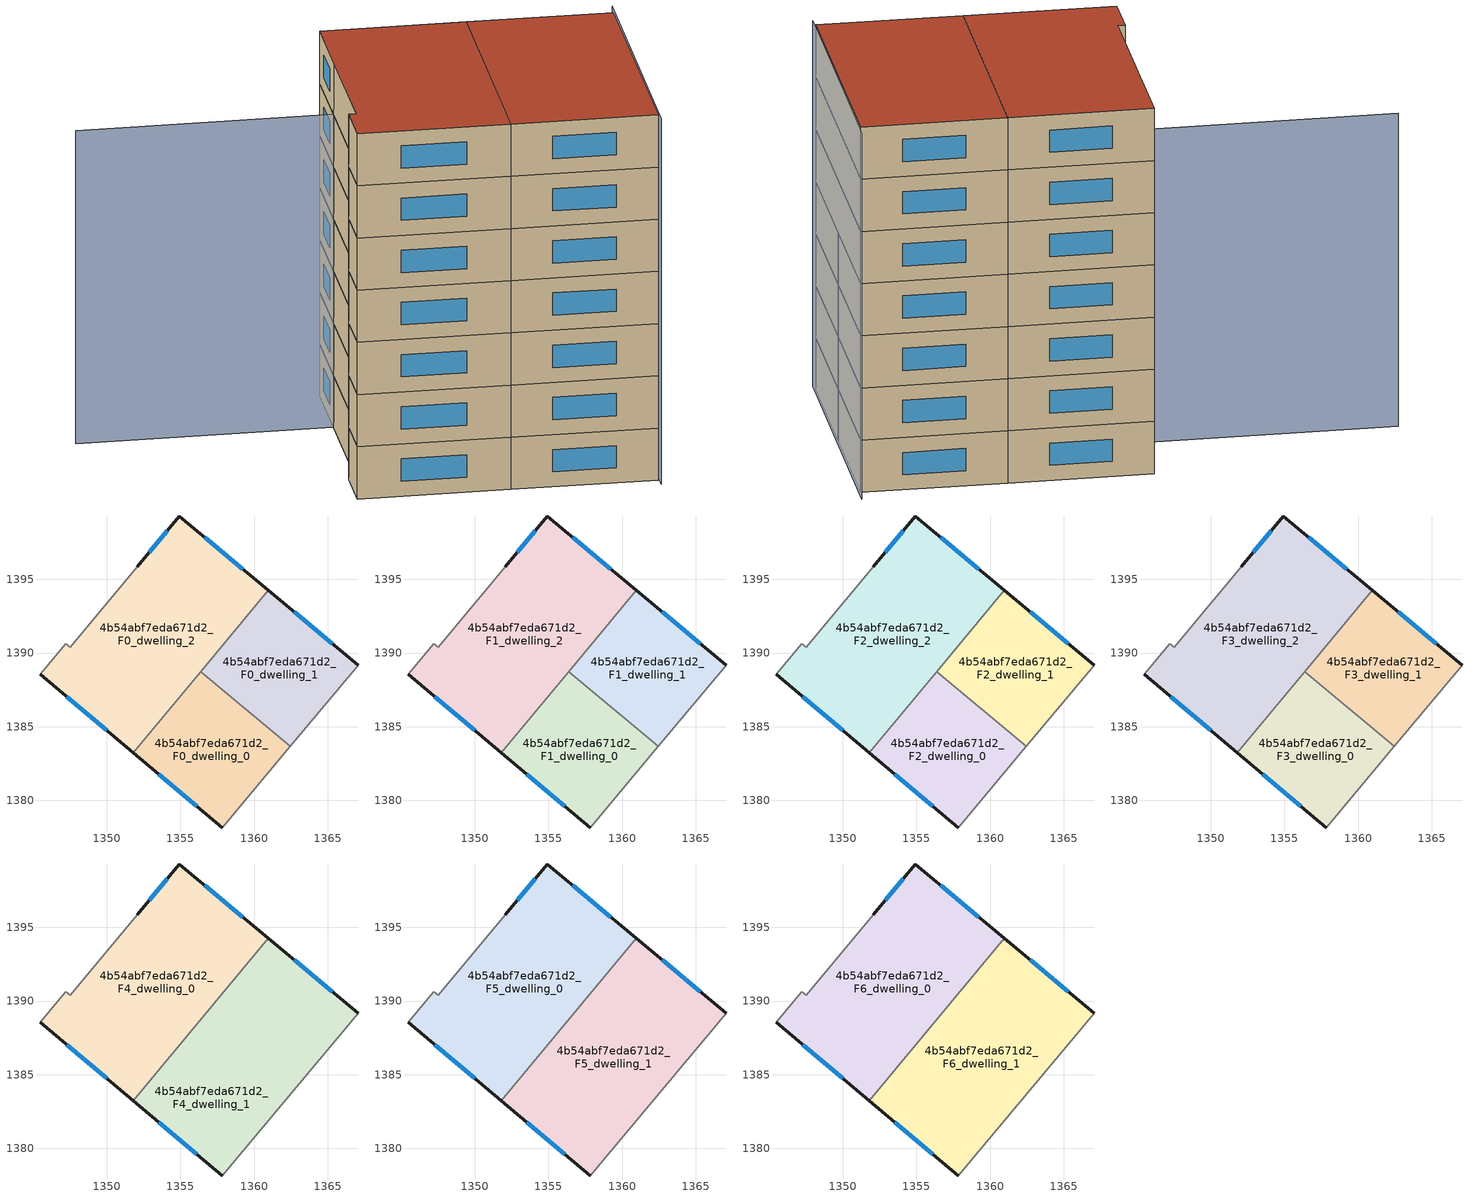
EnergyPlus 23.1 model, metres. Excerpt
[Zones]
4b54abf7eda671d2_F0_dwelling_0
 floor ground (EU_floor_Construction): 1362.46,1383.65 1357.85,1378.12 1351.78,1383.22 1356.37,1388.73 z0
 wall outside (EU_wall_Construction): 1351.78,1383.22 1357.85,1378.12 z0:3
 wall adiabatic (EU_wall_Construction): 1357.85,1378.12 1362.46,1383.65 z0:3
 wall to 4b54abf7eda671d2_F0_dwelling_1 (EU_wall_Construction): 1362.46,1383.65 1356.37,1388.73 z0:3
 wall to 4b54abf7eda671d2_F0_dwelling_2 (EU_wall_Construction): 1356.37,1388.73 1351.78,1383.22 z0:3
 window (EU_Window_Construction): 1353.52,1381.76 1356.12,1379.57 z0.86:2.14
4b54abf7eda671d2_F0_dwelling_1
 floor ground (EU_floor_Construction): 1367.06,1389.18 1362.46,1383.65 1356.37,1388.73 1360.98,1394.25 z0
 wall outside (EU_wall_Construction): 1367.06,1389.18 1360.98,1394.25 z0:3
 wall adiabatic (EU_wall_Construction): 1362.46,1383.65 1367.06,1389.18 z0:3
 wall to 4b54abf7eda671d2_F0_dwelling_2 (EU_wall_Construction): 1360.98,1394.25 1356.37,1388.73 z0:3
 window (EU_Window_Construction): 1365.32,1390.63 1362.71,1392.8 z0.86:2.14
4b54abf7eda671d2_F0_dwelling_2
 floor ground (EU_floor_Construction): 1360.98,1394.25 1351.78,1383.22 1345.46,1388.54 1347.2,1390.64 1347.51,1390.38 1352.08,1395.87 1354.91,1399.3 z0
 wall outside (EU_wall_Construction): 1360.98,1394.25 1354.91,1399.3 1352.08,1395.87 / 1345.46,1388.54 1351.78,1383.22 z0:3
 wall adiabatic (EU_wall_Construction): 1352.08,1395.87 1347.51,1390.38 1347.2,1390.64 1345.46,1388.54 z0:3
 window (EU_Window_Construction): 1354.1,1398.32 1352.89,1396.85 / 1359.24,1395.69 1356.65,1397.86 / 1347.26,1387.02 1349.97,1384.74 z0.86:2.14
4b54abf7eda671d2_F1_dwelling_0
 floor to 4b54abf7eda671d2_F0_dwelling_0 (EU_floor_Construction): 1362.46,1383.65 1357.85,1378.12 1351.78,1383.22 1356.37,1388.73 z3
 wall outside (EU_wall_Construction): 1351.78,1383.22 1357.85,1378.12 z3:6
 wall adiabatic (EU_wall_Construction): 1357.85,1378.12 1362.46,1383.65 z3:6
 wall to 4b54abf7eda671d2_F1_dwelling_1 (EU_wall_Construction): 1362.46,1383.65 1356.37,1388.73 z3:6
 wall to 4b54abf7eda671d2_F1_dwelling_2 (EU_wall_Construction): 1356.37,1388.73 1351.78,1383.22 z3:6
 window (EU_Window_Construction): 1353.52,1381.76 1356.12,1379.57 z3.86:5.14
4b54abf7eda671d2_F1_dwelling_1
 floor to 4b54abf7eda671d2_F0_dwelling_1 (EU_floor_Construction): 1367.06,1389.18 1362.46,1383.65 1356.37,1388.73 1360.98,1394.25 z3
 wall outside (EU_wall_Construction): 1367.06,1389.18 1360.98,1394.25 z3:6
 wall adiabatic (EU_wall_Construction): 1362.46,1383.65 1367.06,1389.18 z3:6
 wall to 4b54abf7eda671d2_F1_dwelling_2 (EU_wall_Construction): 1360.98,1394.25 1356.37,1388.73 z3:6
 window (EU_Window_Construction): 1365.32,1390.63 1362.71,1392.8 z3.86:5.14
4b54abf7eda671d2_F1_dwelling_2
 floor to 4b54abf7eda671d2_F0_dwelling_2 (EU_floor_Construction): 1360.98,1394.25 1351.78,1383.22 1345.46,1388.54 1347.2,1390.64 1347.51,1390.38 1352.08,1395.87 1354.91,1399.3 z3
 wall outside (EU_wall_Construction): 1360.98,1394.25 1354.91,1399.3 1352.08,1395.87 / 1345.46,1388.54 1351.78,1383.22 z3:6
 wall adiabatic (EU_wall_Construction): 1352.08,1395.87 1347.51,1390.38 1347.2,1390.64 1345.46,1388.54 z3:6
 window (EU_Window_Construction): 1354.1,1398.32 1352.89,1396.85 / 1359.24,1395.69 1356.65,1397.86 / 1347.26,1387.02 1349.97,1384.74 z3.86:5.14
4b54abf7eda671d2_F2_dwelling_0
 floor to 4b54abf7eda671d2_F1_dwelling_0 (EU_floor_Construction): 1362.46,1383.65 1357.85,1378.12 1351.78,1383.22 1356.37,1388.73 z6
 wall outside (EU_wall_Construction): 1351.78,1383.22 1357.85,1378.12 z6:9
 wall adiabatic (EU_wall_Construction): 1357.85,1378.12 1362.46,1383.65 z6:9
 wall to 4b54abf7eda671d2_F2_dwelling_1 (EU_wall_Construction): 1362.46,1383.65 1356.37,1388.73 z6:9
 wall to 4b54abf7eda671d2_F2_dwelling_2 (EU_wall_Construction): 1356.37,1388.73 1351.78,1383.22 z6:9
 window (EU_Window_Construction): 1353.52,1381.76 1356.12,1379.57 z6.86:8.14
4b54abf7eda671d2_F2_dwelling_1
 floor to 4b54abf7eda671d2_F1_dwelling_1 (EU_floor_Construction): 1367.06,1389.18 1362.46,1383.65 1356.37,1388.73 1360.98,1394.25 z6
 wall outside (EU_wall_Construction): 1367.06,1389.18 1360.98,1394.25 z6:9
 wall adiabatic (EU_wall_Construction): 1362.46,1383.65 1367.06,1389.18 z6:9
 wall to 4b54abf7eda671d2_F2_dwelling_2 (EU_wall_Construction): 1360.98,1394.25 1356.37,1388.73 z6:9
 window (EU_Window_Construction): 1365.32,1390.63 1362.71,1392.8 z6.86:8.14
4b54abf7eda671d2_F2_dwelling_2
 floor to 4b54abf7eda671d2_F1_dwelling_2 (EU_floor_Construction): 1360.98,1394.25 1351.78,1383.22 1345.46,1388.54 1347.2,1390.64 1347.51,1390.38 1352.08,1395.87 1354.91,1399.3 z6
 wall outside (EU_wall_Construction): 1360.98,1394.25 1354.91,1399.3 1352.08,1395.87 / 1345.46,1388.54 1351.78,1383.22 z6:9
 wall adiabatic (EU_wall_Construction): 1352.08,1395.87 1347.51,1390.38 1347.2,1390.64 1345.46,1388.54 z6:9
 window (EU_Window_Construction): 1354.1,1398.32 1352.89,1396.85 / 1359.24,1395.69 1356.65,1397.86 / 1347.26,1387.02 1349.97,1384.74 z6.86:8.14
4b54abf7eda671d2_F3_dwelling_0
 floor to 4b54abf7eda671d2_F2_dwelling_0 (EU_floor_Construction): 1362.46,1383.65 1357.85,1378.12 1351.78,1383.22 1356.37,1388.73 z9
 wall outside (EU_wall_Construction): 1351.78,1383.22 1357.85,1378.12 z9:12
 wall adiabatic (EU_wall_Construction): 1357.85,1378.12 1362.46,1383.65 z9:12
 wall to 4b54abf7eda671d2_F3_dwelling_1 (EU_wall_Construction): 1362.46,1383.65 1356.37,1388.73 z9:12
 wall to 4b54abf7eda671d2_F3_dwelling_2 (EU_wall_Construction): 1356.37,1388.73 1351.78,1383.22 z9:12
 window (EU_Window_Construction): 1353.52,1381.76 1356.12,1379.57 z9.86:11.14
4b54abf7eda671d2_F3_dwelling_1
 floor to 4b54abf7eda671d2_F2_dwelling_1 (EU_floor_Construction): 1367.06,1389.18 1362.46,1383.65 1356.37,1388.73 1360.98,1394.25 z9
 wall outside (EU_wall_Construction): 1367.06,1389.18 1360.98,1394.25 z9:12
 wall adiabatic (EU_wall_Construction): 1362.46,1383.65 1367.06,1389.18 z9:12
 wall to 4b54abf7eda671d2_F3_dwelling_2 (EU_wall_Construction): 1360.98,1394.25 1356.37,1388.73 z9:12
 window (EU_Window_Construction): 1365.32,1390.63 1362.71,1392.8 z9.86:11.14
4b54abf7eda671d2_F3_dwelling_2
 floor to 4b54abf7eda671d2_F2_dwelling_2 (EU_floor_Construction): 1360.98,1394.25 1351.78,1383.22 1345.46,1388.54 1347.2,1390.64 1347.51,1390.38 1352.08,1395.87 1354.91,1399.3 z9
 wall outside (EU_wall_Construction): 1360.98,1394.25 1354.91,1399.3 1352.08,1395.87 / 1345.46,1388.54 1351.78,1383.22 z9:12
 wall adiabatic (EU_wall_Construction): 1352.08,1395.87 1347.51,1390.38 1347.2,1390.64 1345.46,1388.54 z9:12
 window (EU_Window_Construction): 1354.1,1398.32 1352.89,1396.85 / 1359.24,1395.69 1356.65,1397.86 / 1347.26,1387.02 1349.97,1384.74 z9.86:11.14
4b54abf7eda671d2_F4_dwelling_0
 floor to 4b54abf7eda671d2_F3_dwelling_2 (EU_floor_Construction): 1360.98,1394.25 1351.78,1383.22 1345.46,1388.54 1347.2,1390.64 1347.51,1390.38 1352.08,1395.87 1354.91,1399.3 z12
 wall outside (EU_wall_Construction): 1345.46,1388.54 1351.78,1383.22 / 1360.98,1394.25 1354.91,1399.3 1352.08,1395.87 z12:15
 wall adiabatic (EU_wall_Construction): 1352.08,1395.87 1347.51,1390.38 1347.2,1390.64 1345.46,1388.54 z12:15
 wall to 4b54abf7eda671d2_F4_dwelling_1 (EU_wall_Construction): 1351.78,1383.22 1360.98,1394.25 z12:15
 window (EU_Window_Construction): 1347.26,1387.02 1349.97,1384.74 / 1354.1,1398.32 1352.89,1396.85 / 1359.24,1395.69 1356.65,1397.86 z12.86:14.14
4b54abf7eda671d2_F4_dwelling_1
 floor to 4b54abf7eda671d2_F3_dwelling_0 (EU_floor_Construction): 1362.46,1383.65 1357.85,1378.12 1351.78,1383.22 1356.37,1388.73 z12
 floor to 4b54abf7eda671d2_F3_dwelling_1 (EU_floor_Construction): 1367.06,1389.18 1362.46,1383.65 1356.37,1388.73 1360.98,1394.25 z12
 wall outside (EU_wall_Construction): 1367.06,1389.18 1360.98,1394.25 / 1351.78,1383.22 1357.85,1378.12 z12:15
 wall adiabatic (EU_wall_Construction): 1357.85,1378.12 1367.06,1389.18 z12:15
 window (EU_Window_Construction): 1365.32,1390.63 1362.71,1392.8 / 1353.52,1381.76 1356.12,1379.57 z12.86:14.14
4b54abf7eda671d2_F5_dwelling_0
 floor to 4b54abf7eda671d2_F4_dwelling_0 (EU_floor_Construction): 1360.98,1394.25 1351.78,1383.22 1345.46,1388.54 1347.2,1390.64 1347.51,1390.38 1352.08,1395.87 1354.91,1399.3 z15
 wall outside (EU_wall_Construction): 1345.46,1388.54 1351.78,1383.22 / 1360.98,1394.25 1354.91,1399.3 1352.08,1395.87 z15:18
 wall adiabatic (EU_wall_Construction): 1352.08,1395.87 1347.51,1390.38 1347.2,1390.64 1345.46,1388.54 z15:18
 wall to 4b54abf7eda671d2_F5_dwelling_1 (EU_wall_Construction): 1351.78,1383.22 1360.98,1394.25 z15:18
 window (EU_Window_Construction): 1347.26,1387.02 1349.97,1384.74 / 1354.1,1398.32 1352.89,1396.85 / 1359.24,1395.69 1356.65,1397.86 z15.86:17.14
4b54abf7eda671d2_F5_dwelling_1
 floor to 4b54abf7eda671d2_F4_dwelling_1 (EU_floor_Construction): 1367.06,1389.18 1357.85,1378.12 1351.78,1383.22 1360.98,1394.25 z15
 wall outside (EU_wall_Construction): 1367.06,1389.18 1360.98,1394.25 / 1351.78,1383.22 1357.85,1378.12 z15:18
 wall adiabatic (EU_wall_Construction): 1357.85,1378.12 1367.06,1389.18 z15:18
 window (EU_Window_Construction): 1365.32,1390.63 1362.71,1392.8 / 1353.52,1381.76 1356.12,1379.57 z15.86:17.14
4b54abf7eda671d2_F6_dwelling_0
 floor to 4b54abf7eda671d2_F5_dwelling_0 (EU_floor_Construction): 1360.98,1394.25 1351.78,1383.22 1345.46,1388.54 1347.2,1390.64 1347.51,1390.38 1352.08,1395.87 1354.91,1399.3 z18
 wall outside (EU_wall_Construction): 1345.46,1388.54 1351.78,1383.22 / 1360.98,1394.25 1354.91,1399.3 1352.08,1395.87 z18:21
 wall adiabatic (EU_wall_Construction): 1352.08,1395.87 1347.51,1390.38 1347.2,1390.64 1345.46,1388.54 z18:21
 wall to 4b54abf7eda671d2_F6_dwelling_1 (EU_wall_Construction): 1351.78,1383.22 1360.98,1394.25 z18:21
 window (EU_Window_Construction): 1347.26,1387.02 1349.97,1384.74 / 1354.1,1398.32 1352.89,1396.85 / 1359.24,1395.69 1356.65,1397.86 z18.86:20.14
 roof outside (EU_roof_Construction): 1351.78,1383.22 1360.98,1394.25 1354.91,1399.3 1352.08,1395.87 1347.51,1390.38 1347.2,1390.64 1345.46,1388.54 z21
4b54abf7eda671d2_F6_dwelling_1
 floor to 4b54abf7eda671d2_F5_dwelling_1 (EU_floor_Construction): 1367.06,1389.18 1357.85,1378.12 1351.78,1383.22 1360.98,1394.25 z18
 wall outside (EU_wall_Construction): 1367.06,1389.18 1360.98,1394.25 / 1351.78,1383.22 1357.85,1378.12 z18:21
 wall adiabatic (EU_wall_Construction): 1357.85,1378.12 1367.06,1389.18 z18:21
 window (EU_Window_Construction): 1365.32,1390.63 1362.71,1392.8 / 1353.52,1381.76 1356.12,1379.57 z18.86:20.14
 roof outside (EU_roof_Construction): 1357.85,1378.12 1367.06,1389.18 1360.98,1394.25 1351.78,1383.22 z21
shading: 1357.55,1377.64 1367.7,1389.81 z0:21; 1341.5,1404.86 1352.17,1395.98 z0:18
[Building]
EU S2 Campaign: North Axis=0; Terrain=City; Solar Distribution=FullExterior
[Site:Location]
Helsinki-Vantaa.AP: Latitude=60.317; Longitude=24.963; Time Zone=2; Elevation=54.6
[SizingPeriod:WeatherFileDays]
AnnualSizingPeriod: Begin Month=1; Begin Day of Month=1; End Month=12; End Day of Month=31; Day of Week for Start Day=Monday; Use Weather File Daylight Saving Period=No; Use Weather File Rain and Snow Indicators=No
[MATERIAL]
EU_InternalMass_Material: Roughness=MediumRough; Thickness=0.1; Conductivity=1; Density=1800; Specific Heat=900; Thermal Absorptance=0.9; Solar Absorptance=0.7; Visible Absorptance=0.7
[MATERIAL:NOMASS] Roughness=MediumRough; Thermal Absorptance=0.9; Solar Absorptance=0.7; Visible Absorptance=0.7
Name | Thermal Resistance
EU_wall_NoMass | 1.10183
EU_roof_NoMass; EU_floor_NoMass | 1.70606
[WINDOWMATERIAL:SIMPLEGLAZINGSYSTEM]
EU_Window_SimpleGlazing: UFactor=3.11035; Solar Heat Gain Coefficient=0.8; Visible Transmittance=0.8
[CONSTRUCTION]
EU_wall_Construction: EU_wall_NoMass
EU_roof_Construction: EU_roof_NoMass
EU_floor_Construction: EU_floor_NoMass
EU_Window_Construction: EU_Window_SimpleGlazing
EU_InternalMass_Construction: EU_InternalMass_Material
[ZONE] Type=1; Multiplier=1; Ceiling Height=autocalculate; Floor Area=autocalculate; Part of Total Floor Area=Yes
Name | Volume
4b54abf7eda671d2_F0_dwelling_0 | 170.954
4b54abf7eda671d2_F1_dwelling_0; 4b54abf7eda671d2_F2_dwelling_0; 4b54abf7eda671d2_F3_dwelling_0; 4b54abf7eda671d2_F0_dwelling_1; 4b54abf7eda671d2_F1_dwelling_1; 4b54abf7eda671d2_F2_dwelling_1; 4b54abf7eda671d2_F3_dwelling_1 | 170.953
4b54abf7eda671d2_F4_dwelling_0; 4b54abf7eda671d2_F5_dwelling_0; 4b54abf7eda671d2_F6_dwelling_0; 4b54abf7eda671d2_F1_dwelling_2; 4b54abf7eda671d2_F2_dwelling_2; 4b54abf7eda671d2_F3_dwelling_2 | 341.896
4b54abf7eda671d2_F4_dwelling_1 | 341.906
4b54abf7eda671d2_F5_dwelling_1; 4b54abf7eda671d2_F6_dwelling_1 | 341.912
4b54abf7eda671d2_F0_dwelling_2 | 341.898
[INTERNALMASS] Construction=EU_InternalMass_Construction
Name | Zone or ZoneList | Surface Area
4b54abf7eda671d2_F0_dwelling_0_EU_InternalMass | 4b54abf7eda671d2_F0_dwelling_0 | 56.9845
4b54abf7eda671d2_F0_dwelling_1_EU_InternalMass | 4b54abf7eda671d2_F0_dwelling_1 | 56.9843
4b54abf7eda671d2_F0_dwelling_2_EU_InternalMass | 4b54abf7eda671d2_F0_dwelling_2 | 113.966
4b54abf7eda671d2_F1_dwelling_0_EU_InternalMass | 4b54abf7eda671d2_F1_dwelling_0 | 56.9845
4b54abf7eda671d2_F1_dwelling_1_EU_InternalMass | 4b54abf7eda671d2_F1_dwelling_1 | 56.9843
4b54abf7eda671d2_F1_dwelling_2_EU_InternalMass | 4b54abf7eda671d2_F1_dwelling_2 | 113.966
4b54abf7eda671d2_F2_dwelling_0_EU_InternalMass | 4b54abf7eda671d2_F2_dwelling_0 | 56.9845
4b54abf7eda671d2_F2_dwelling_1_EU_InternalMass | 4b54abf7eda671d2_F2_dwelling_1 | 56.9843
4b54abf7eda671d2_F2_dwelling_2_EU_InternalMass | 4b54abf7eda671d2_F2_dwelling_2 | 113.966
4b54abf7eda671d2_F3_dwelling_0_EU_InternalMass | 4b54abf7eda671d2_F3_dwelling_0 | 56.9845
4b54abf7eda671d2_F3_dwelling_1_EU_InternalMass | 4b54abf7eda671d2_F3_dwelling_1 | 56.9843
4b54abf7eda671d2_F3_dwelling_2_EU_InternalMass | 4b54abf7eda671d2_F3_dwelling_2 | 113.966
4b54abf7eda671d2_F4_dwelling_0_EU_InternalMass | 4b54abf7eda671d2_F4_dwelling_0 | 113.966
4b54abf7eda671d2_F4_dwelling_1_EU_InternalMass | 4b54abf7eda671d2_F4_dwelling_1 | 113.971
4b54abf7eda671d2_F5_dwelling_0_EU_InternalMass | 4b54abf7eda671d2_F5_dwelling_0 | 113.966
4b54abf7eda671d2_F5_dwelling_1_EU_InternalMass | 4b54abf7eda671d2_F5_dwelling_1 | 113.971
4b54abf7eda671d2_F6_dwelling_0_EU_InternalMass | 4b54abf7eda671d2_F6_dwelling_0 | 113.966
4b54abf7eda671d2_F6_dwelling_1_EU_InternalMass | 4b54abf7eda671d2_F6_dwelling_1 | 113.971
[OTHEREQUIPMENT] Fuel Type=Electricity; Design Level Calculation Method=Watts/Area; Power per Zone Floor Area=1; Fraction Latent=0; Fraction Radiant=0; Fraction Lost=0; Carbon Dioxide Generation Rate=0; EndUse Subcategory=EU_Step8_InternalGains
Name | Zone or ZoneList or Space or SpaceList | Schedule
EU_Step8_InternalGain_4b54abf7eda671d2_F0_dwelling_0_f000 | 4b54abf7eda671d2_F0_dwelling_0 | EU_Step8_GainSchedule_4b54abf7eda671d2_F0_dwelling_0_f000
EU_Step8_InternalGain_4b54abf7eda671d2_F0_dwelling_1_f000 | 4b54abf7eda671d2_F0_dwelling_1 | EU_Step8_GainSchedule_4b54abf7eda671d2_F0_dwelling_1_f000
EU_Step8_InternalGain_4b54abf7eda671d2_F0_dwelling_2_f000 | 4b54abf7eda671d2_F0_dwelling_2 | EU_Step8_GainSchedule_4b54abf7eda671d2_F0_dwelling_2_f000
EU_Step8_InternalGain_4b54abf7eda671d2_F1_dwelling_0_f000 | 4b54abf7eda671d2_F1_dwelling_0 | EU_Step8_GainSchedule_4b54abf7eda671d2_F1_dwelling_0_f000
EU_Step8_InternalGain_4b54abf7eda671d2_F1_dwelling_1_f000 | 4b54abf7eda671d2_F1_dwelling_1 | EU_Step8_GainSchedule_4b54abf7eda671d2_F1_dwelling_1_f000
EU_Step8_InternalGain_4b54abf7eda671d2_F1_dwelling_2_f000 | 4b54abf7eda671d2_F1_dwelling_2 | EU_Step8_GainSchedule_4b54abf7eda671d2_F1_dwelling_2_f000
EU_Step8_InternalGain_4b54abf7eda671d2_F2_dwelling_0_f000 | 4b54abf7eda671d2_F2_dwelling_0 | EU_Step8_GainSchedule_4b54abf7eda671d2_F2_dwelling_0_f000
EU_Step8_InternalGain_4b54abf7eda671d2_F2_dwelling_1_f000 | 4b54abf7eda671d2_F2_dwelling_1 | EU_Step8_GainSchedule_4b54abf7eda671d2_F2_dwelling_1_f000
EU_Step8_InternalGain_4b54abf7eda671d2_F2_dwelling_2_f000 | 4b54abf7eda671d2_F2_dwelling_2 | EU_Step8_GainSchedule_4b54abf7eda671d2_F2_dwelling_2_f000
EU_Step8_InternalGain_4b54abf7eda671d2_F3_dwelling_0_f000 | 4b54abf7eda671d2_F3_dwelling_0 | EU_Step8_GainSchedule_4b54abf7eda671d2_F3_dwelling_0_f000
EU_Step8_InternalGain_4b54abf7eda671d2_F3_dwelling_1_f000 | 4b54abf7eda671d2_F3_dwelling_1 | EU_Step8_GainSchedule_4b54abf7eda671d2_F3_dwelling_1_f000
EU_Step8_InternalGain_4b54abf7eda671d2_F3_dwelling_2_f000 | 4b54abf7eda671d2_F3_dwelling_2 | EU_Step8_GainSchedule_4b54abf7eda671d2_F3_dwelling_2_f000
EU_Step8_InternalGain_4b54abf7eda671d2_F4_dwelling_0_f000 | 4b54abf7eda671d2_F4_dwelling_0 | EU_Step8_GainSchedule_4b54abf7eda671d2_F4_dwelling_0_f000
EU_Step8_InternalGain_4b54abf7eda671d2_F4_dwelling_1_f000 | 4b54abf7eda671d2_F4_dwelling_1 | EU_Step8_GainSchedule_4b54abf7eda671d2_F4_dwelling_1_f000
EU_Step8_InternalGain_4b54abf7eda671d2_F5_dwelling_0_f000 | 4b54abf7eda671d2_F5_dwelling_0 | EU_Step8_GainSchedule_4b54abf7eda671d2_F5_dwelling_0_f000
EU_Step8_InternalGain_4b54abf7eda671d2_F5_dwelling_1_f000 | 4b54abf7eda671d2_F5_dwelling_1 | EU_Step8_GainSchedule_4b54abf7eda671d2_F5_dwelling_1_f000
EU_Step8_InternalGain_4b54abf7eda671d2_F6_dwelling_0_f000 | 4b54abf7eda671d2_F6_dwelling_0 | EU_Step8_GainSchedule_4b54abf7eda671d2_F6_dwelling_0_f000
EU_Step8_InternalGain_4b54abf7eda671d2_F6_dwelling_1_f000 | 4b54abf7eda671d2_F6_dwelling_1 | EU_Step8_GainSchedule_4b54abf7eda671d2_F6_dwelling_1_f000
[ZONEVENTILATION:DESIGNFLOWRATE] Schedule=EU_AlwaysOn; Design Flow Rate Calculation Method=AirChanges/Hour; Air Changes per Hour=0.756316; Ventilation Type=Natural; Fan Pressure Rise=0; Fan Total Efficiency=1; Constant Term Coefficient=1; Temperature Term Coefficient=0; Velocity Term Coefficient=0; Velocity Squared Term Coefficient=0; Minimum Indoor Temperature=-100; Maximum Indoor Temperature=100; Delta Temperature=-100; Minimum Outdoor Temperature=-100; Maximum Outdoor Temperature=100; Maximum Wind Speed=40
Name | Zone or ZoneList or Space or SpaceList
EU_ConstantAir_4b54abf7eda671d2_F0_dwelling_0 | 4b54abf7eda671d2_F0_dwelling_0
EU_ConstantAir_4b54abf7eda671d2_F0_dwelling_1 | 4b54abf7eda671d2_F0_dwelling_1
EU_ConstantAir_4b54abf7eda671d2_F0_dwelling_2 | 4b54abf7eda671d2_F0_dwelling_2
EU_ConstantAir_4b54abf7eda671d2_F1_dwelling_0 | 4b54abf7eda671d2_F1_dwelling_0
EU_ConstantAir_4b54abf7eda671d2_F1_dwelling_1 | 4b54abf7eda671d2_F1_dwelling_1
EU_ConstantAir_4b54abf7eda671d2_F1_dwelling_2 | 4b54abf7eda671d2_F1_dwelling_2
EU_ConstantAir_4b54abf7eda671d2_F2_dwelling_0 | 4b54abf7eda671d2_F2_dwelling_0
EU_ConstantAir_4b54abf7eda671d2_F2_dwelling_1 | 4b54abf7eda671d2_F2_dwelling_1
EU_ConstantAir_4b54abf7eda671d2_F2_dwelling_2 | 4b54abf7eda671d2_F2_dwelling_2
EU_ConstantAir_4b54abf7eda671d2_F3_dwelling_0 | 4b54abf7eda671d2_F3_dwelling_0
EU_ConstantAir_4b54abf7eda671d2_F3_dwelling_1 | 4b54abf7eda671d2_F3_dwelling_1
EU_ConstantAir_4b54abf7eda671d2_F3_dwelling_2 | 4b54abf7eda671d2_F3_dwelling_2
EU_ConstantAir_4b54abf7eda671d2_F4_dwelling_0 | 4b54abf7eda671d2_F4_dwelling_0
EU_ConstantAir_4b54abf7eda671d2_F4_dwelling_1 | 4b54abf7eda671d2_F4_dwelling_1
EU_ConstantAir_4b54abf7eda671d2_F5_dwelling_0 | 4b54abf7eda671d2_F5_dwelling_0
EU_ConstantAir_4b54abf7eda671d2_F5_dwelling_1 | 4b54abf7eda671d2_F5_dwelling_1
EU_ConstantAir_4b54abf7eda671d2_F6_dwelling_0 | 4b54abf7eda671d2_F6_dwelling_0
EU_ConstantAir_4b54abf7eda671d2_F6_dwelling_1 | 4b54abf7eda671d2_F6_dwelling_1
[HVACTEMPLATE:THERMOSTAT] Constant Heating Setpoint=20; Constant Cooling Setpoint=50
EU_HeatOnly_4b54abf7eda671d2_F0_dwelling_0; EU_HeatOnly_4b54abf7eda671d2_F0_dwelling_1; EU_HeatOnly_4b54abf7eda671d2_F0_dwelling_2; EU_HeatOnly_4b54abf7eda671d2_F1_dwelling_0; EU_HeatOnly_4b54abf7eda671d2_F1_dwelling_1; EU_HeatOnly_4b54abf7eda671d2_F1_dwelling_2; EU_HeatOnly_4b54abf7eda671d2_F2_dwelling_0; EU_HeatOnly_4b54abf7eda671d2_F2_dwelling_1; EU_HeatOnly_4b54abf7eda671d2_F2_dwelling_2; EU_HeatOnly_4b54abf7eda671d2_F3_dwelling_0; EU_HeatOnly_4b54abf7eda671d2_F3_dwelling_1; EU_HeatOnly_4b54abf7eda671d2_F3_dwelling_2; EU_HeatOnly_4b54abf7eda671d2_F4_dwelling_0; EU_HeatOnly_4b54abf7eda671d2_F4_dwelling_1; EU_HeatOnly_4b54abf7eda671d2_F5_dwelling_0; EU_HeatOnly_4b54abf7eda671d2_F5_dwelling_1; EU_HeatOnly_4b54abf7eda671d2_F6_dwelling_0; EU_HeatOnly_4b54abf7eda671d2_F6_dwelling_1
[HVACTEMPLATE:ZONE:IDEALLOADSAIRSYSTEM] System Availability Schedule=EU_AlwaysOn; Maximum Heating Supply Air Temperature=50; Minimum Cooling Supply Air Temperature=13; Maximum Heating Supply Air Humidity Ratio=0.0156; Minimum Cooling Supply Air Humidity Ratio=0.0077; Heating Limit=NoLimit; Cooling Limit=NoLimit; Heating Availability Schedule=EU_AlwaysOn; Cooling Availability Schedule=EU_CoolingOff; Dehumidification Control Type=ConstantSensibleHeatRatio; Cooling Sensible Heat Ratio=0.7; Dehumidification Setpoint=60; Humidification Control Type=None; Humidification Setpoint=30; Outdoor Air Method=None; Outdoor Air Flow Rate per Person=0.00944; Outdoor Air Flow Rate per Zone Floor Area=0; Outdoor Air Flow Rate per Zone=0; Demand Controlled Ventilation Type=None; Outdoor Air Economizer Type=NoEconomizer; Heat Recovery Type=None; Sensible Heat Recovery Effectiveness=0.7; Latent Heat Recovery Effectiveness=0.65
Name | Template Thermostat
4b54abf7eda671d2_F0_dwelling_0 | EU_HeatOnly_4b54abf7eda671d2_F0_dwelling_0
4b54abf7eda671d2_F0_dwelling_1 | EU_HeatOnly_4b54abf7eda671d2_F0_dwelling_1
4b54abf7eda671d2_F0_dwelling_2 | EU_HeatOnly_4b54abf7eda671d2_F0_dwelling_2
4b54abf7eda671d2_F1_dwelling_0 | EU_HeatOnly_4b54abf7eda671d2_F1_dwelling_0
4b54abf7eda671d2_F1_dwelling_1 | EU_HeatOnly_4b54abf7eda671d2_F1_dwelling_1
4b54abf7eda671d2_F1_dwelling_2 | EU_HeatOnly_4b54abf7eda671d2_F1_dwelling_2
4b54abf7eda671d2_F2_dwelling_0 | EU_HeatOnly_4b54abf7eda671d2_F2_dwelling_0
4b54abf7eda671d2_F2_dwelling_1 | EU_HeatOnly_4b54abf7eda671d2_F2_dwelling_1
4b54abf7eda671d2_F2_dwelling_2 | EU_HeatOnly_4b54abf7eda671d2_F2_dwelling_2
4b54abf7eda671d2_F3_dwelling_0 | EU_HeatOnly_4b54abf7eda671d2_F3_dwelling_0
4b54abf7eda671d2_F3_dwelling_1 | EU_HeatOnly_4b54abf7eda671d2_F3_dwelling_1
4b54abf7eda671d2_F3_dwelling_2 | EU_HeatOnly_4b54abf7eda671d2_F3_dwelling_2
4b54abf7eda671d2_F4_dwelling_0 | EU_HeatOnly_4b54abf7eda671d2_F4_dwelling_0
4b54abf7eda671d2_F4_dwelling_1 | EU_HeatOnly_4b54abf7eda671d2_F4_dwelling_1
4b54abf7eda671d2_F5_dwelling_0 | EU_HeatOnly_4b54abf7eda671d2_F5_dwelling_0
4b54abf7eda671d2_F5_dwelling_1 | EU_HeatOnly_4b54abf7eda671d2_F5_dwelling_1
4b54abf7eda671d2_F6_dwelling_0 | EU_HeatOnly_4b54abf7eda671d2_F6_dwelling_0
4b54abf7eda671d2_F6_dwelling_1 | EU_HeatOnly_4b54abf7eda671d2_F6_dwelling_1
[SIZING:ZONE] Zone Cooling Design Supply Air Temperature Input Method=SupplyAirTemperature; Zone Cooling Design Supply Air Temperature=13; Zone Heating Design Supply Air Temperature Input Method=SupplyAirTemperature; Zone Heating Design Supply Air Temperature=50; Zone Cooling Design Supply Air Humidity Ratio=0.008; Zone Heating Design Supply Air Humidity Ratio=0.008; Cooling Design Air Flow Method=DesignDay; Cooling Design Air Flow Rate=0; Cooling Minimum Air Flow per Zone Floor Area=0.000762; Cooling Minimum Air Flow=0; Cooling Minimum Air Flow Fraction=0.2; Heating Design Air Flow Method=DesignDay; Heating Design Air Flow Rate=0; Heating Maximum Air Flow per Zone Floor Area=0.002032; Heating Maximum Air Flow=0.141576; Heating Maximum Air Flow Fraction=0.3; Account for Dedicated Outdoor Air System=No; Dedicated Outdoor Air System Control Strategy=NeutralSupplyAir; Dedicated Outdoor Air Low Setpoint Temperature for Design=autosize; Dedicated Outdoor Air High Setpoint Temperature for Design=autosize; Zone Load Sizing Method=Sensible Load Only No Latent Load; Zone Latent Cooling Design Supply Air Humidity Ratio Input Method=HumidityRatioDifference; Zone Cooling Design Supply Air Humidity Ratio Difference=0.005; Zone Latent Heating Design Supply Air Humidity Ratio Input Method=HumidityRatioDifference; Zone Humidification Design Supply Air Humidity Ratio Difference=0.005
4b54abf7eda671d2_F0_dwelling_0; 4b54abf7eda671d2_F0_dwelling_1; 4b54abf7eda671d2_F0_dwelling_2; 4b54abf7eda671d2_F1_dwelling_0; 4b54abf7eda671d2_F1_dwelling_1; 4b54abf7eda671d2_F1_dwelling_2; 4b54abf7eda671d2_F2_dwelling_0; 4b54abf7eda671d2_F2_dwelling_1; 4b54abf7eda671d2_F2_dwelling_2; 4b54abf7eda671d2_F3_dwelling_0; 4b54abf7eda671d2_F3_dwelling_1; 4b54abf7eda671d2_F3_dwelling_2; 4b54abf7eda671d2_F4_dwelling_0; 4b54abf7eda671d2_F4_dwelling_1; 4b54abf7eda671d2_F5_dwelling_0; 4b54abf7eda671d2_F5_dwelling_1; 4b54abf7eda671d2_F6_dwelling_0; 4b54abf7eda671d2_F6_dwelling_1
[SCHEDULE:CONSTANT]
Name | Hourly Value
EU_AlwaysOn | 1
EU_CoolingOff | 0
[SCHEDULE:FILE] Column Number=1; Rows to Skip at Top=0; Number of Hours of Data=8760; Column Separator=Comma; Interpolate to Timestep=No; Minutes per Item=60; Adjust Schedule for Daylight Savings=Yes
Name | File
EU_Step8_GainSchedule_4b54abf7eda671d2_F0_dwelling_0_f000 | ../../schedules/4b54abf7eda671d2/4b54abf7eda671d2_F0_dwelling_0_f000_gain.csv
EU_Step8_GainSchedule_4b54abf7eda671d2_F0_dwelling_1_f000 | ../../schedules/4b54abf7eda671d2/4b54abf7eda671d2_F0_dwelling_1_f000_gain.csv
EU_Step8_GainSchedule_4b54abf7eda671d2_F0_dwelling_2_f000 | ../../schedules/4b54abf7eda671d2/4b54abf7eda671d2_F0_dwelling_2_f000_gain.csv
EU_Step8_GainSchedule_4b54abf7eda671d2_F1_dwelling_0_f000 | ../../schedules/4b54abf7eda671d2/4b54abf7eda671d2_F1_dwelling_0_f000_gain.csv
EU_Step8_GainSchedule_4b54abf7eda671d2_F1_dwelling_1_f000 | ../../schedules/4b54abf7eda671d2/4b54abf7eda671d2_F1_dwelling_1_f000_gain.csv
EU_Step8_GainSchedule_4b54abf7eda671d2_F1_dwelling_2_f000 | ../../schedules/4b54abf7eda671d2/4b54abf7eda671d2_F1_dwelling_2_f000_gain.csv
EU_Step8_GainSchedule_4b54abf7eda671d2_F2_dwelling_0_f000 | ../../schedules/4b54abf7eda671d2/4b54abf7eda671d2_F2_dwelling_0_f000_gain.csv
EU_Step8_GainSchedule_4b54abf7eda671d2_F2_dwelling_1_f000 | ../../schedules/4b54abf7eda671d2/4b54abf7eda671d2_F2_dwelling_1_f000_gain.csv
EU_Step8_GainSchedule_4b54abf7eda671d2_F2_dwelling_2_f000 | ../../schedules/4b54abf7eda671d2/4b54abf7eda671d2_F2_dwelling_2_f000_gain.csv
EU_Step8_GainSchedule_4b54abf7eda671d2_F3_dwelling_0_f000 | ../../schedules/4b54abf7eda671d2/4b54abf7eda671d2_F3_dwelling_0_f000_gain.csv
EU_Step8_GainSchedule_4b54abf7eda671d2_F3_dwelling_1_f000 | ../../schedules/4b54abf7eda671d2/4b54abf7eda671d2_F3_dwelling_1_f000_gain.csv
EU_Step8_GainSchedule_4b54abf7eda671d2_F3_dwelling_2_f000 | ../../schedules/4b54abf7eda671d2/4b54abf7eda671d2_F3_dwelling_2_f000_gain.csv
EU_Step8_GainSchedule_4b54abf7eda671d2_F4_dwelling_0_f000 | ../../schedules/4b54abf7eda671d2/4b54abf7eda671d2_F4_dwelling_0_f000_gain.csv
EU_Step8_GainSchedule_4b54abf7eda671d2_F4_dwelling_1_f000 | ../../schedules/4b54abf7eda671d2/4b54abf7eda671d2_F4_dwelling_1_f000_gain.csv
EU_Step8_GainSchedule_4b54abf7eda671d2_F5_dwelling_0_f000 | ../../schedules/4b54abf7eda671d2/4b54abf7eda671d2_F5_dwelling_0_f000_gain.csv
EU_Step8_GainSchedule_4b54abf7eda671d2_F5_dwelling_1_f000 | ../../schedules/4b54abf7eda671d2/4b54abf7eda671d2_F5_dwelling_1_f000_gain.csv
EU_Step8_GainSchedule_4b54abf7eda671d2_F6_dwelling_0_f000 | ../../schedules/4b54abf7eda671d2/4b54abf7eda671d2_F6_dwelling_0_f000_gain.csv
EU_Step8_GainSchedule_4b54abf7eda671d2_F6_dwelling_1_f000 | ../../schedules/4b54abf7eda671d2/4b54abf7eda671d2_F6_dwelling_1_f000_gain.csv
